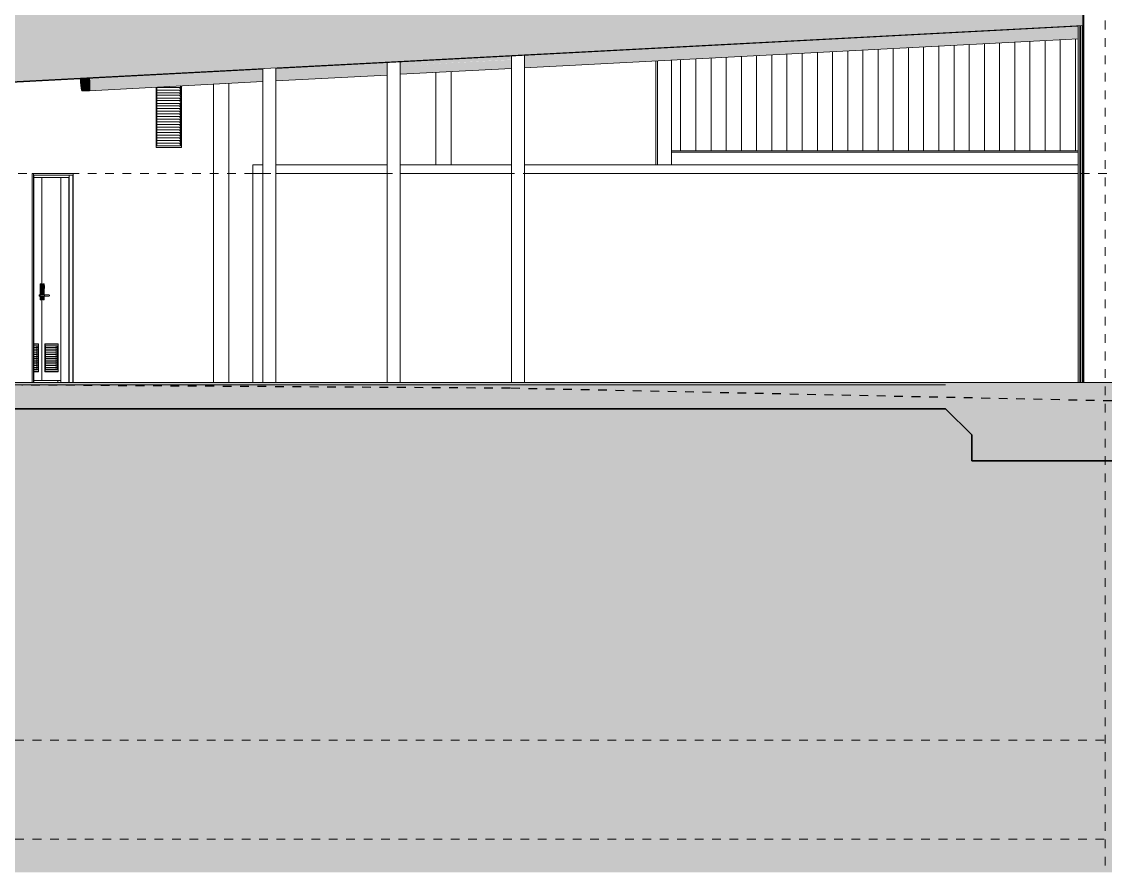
# Model space of a CAD drawing. Header units: metres. Extents: x 4238 to 4687, y -1 to 29.
# Drawn here: x 4449.71 to 4462.15, y -0.38 to 9.38 of the extents above; entities that cross this region are included whole.
import ezdxf

# ---------------------------------------------------------------- set-up
doc = ezdxf.new("R2010")
doc.units = ezdxf.units.M
for name, pattern in [('AEC_Center', [0.024, 0.012, -0.004, 0.004, -0.004]), ('Existing Ground', [0.0045, 0.003, -0.0015]), ('Grid Line', [0.021, 0.012, -0.003, 0.003, -0.003])]:
    doc.linetypes.add(name, pattern=pattern)
for name, color, linetype, lineweight in [('A-CLNG', 13, 'Continuous', 5), ('A-DETL', 90, 'Continuous', 13), ('A-DETL-GENF', 92, 'Continuous', 5), ('A-DOOR', 31, 'Continuous', 5), ('A-DOOR-FRAM', 31, 'Continuous', 5), ('A-FLOR', 192, 'Continuous', 5), ('A-FLOR-LEVL', 51, 'Continuous', 5), ('A-FLOR-PATT', 8, 'Continuous', 15), ('A-GENM', 13, 'Continuous', 5), ('A-WALL', 113, 'Continuous', 5), ('A-WALL-PATT', 111, 'Continuous', 5), ('M-EQPM', 50, 'Continuous', 5), ('S-BEAM', 12, 'Continuous', 5), ('S-COLS', 52, 'Continuous', 5), ('S-GRID', 1, 'Continuous', 5)]:
    doc.layers.add(name, color=color, linetype=linetype, lineweight=lineweight)
pattern_1 = [(50, (4488.9249, 10.655), (1.45713, -0.127218), [0.1524, -1.676]), (355, (4488.9249, 10.655), (-0.281945, 1.52839), [0.12192, -1.341]), (100.451, (4489.0459, 10.644), (1.175465, 1.400456), [0.12952, -1.425]), (46.184, (4488.9249, 11.061), (2.16904, -0.33638), [0.2286, -2.515]), (96.636, (4489.1059, 11.033), (1.898945, 1.97971), [0.19428, -2.137]), (351.184, (4488.9249, 11.061), (1.8988, 1.97937), [0.18288, -2.012]), (21, (4489.1279, 10.96), (1.212757, -0.817698), [0.1524, -1.676]), (326, (4489.1279, 10.96), (0.494383, 1.47345), [0.12192, -1.341]), (71.451, (4489.2289, 10.891), (1.70704, 0.65499), [0.12952, -1.425]), (37.5, (4488.92487, 10.655), (0.0247086, 0.6764346), [0.06706, -1.258, 0.06706, -1.294, -1.346]), (37.5, (4488.92487, 10.655), (0.0247086, 0.6764346), [-2.686, 0.06706, -1.279]), (7.5, (4488.9249, 10.655), (0.534554, 0.80144), [0.06706, -0.70917, 0.06706, -1.227, -0.51308]), (7.5, (4488.9249, 10.655), (0.534554, 0.80144), [-2.071, 0.06706, -0.44602]), (327.5, (4488.47187, 10.655), (1.0847233, -0.0458285), [0.06706, -0.44094, 0.06706, -1.518, -2.103]), (327.5, (4488.47187, 10.655), (1.0847233, -0.0458285), [-2.093, 0.06706, -2.036]), (317.5, (4488.2689, 10.655), (1.185031, 0.203417), [0.06706, -0.59334, 0.06706, -0.98552, -1.494]), (317.5, (4488.2689, 10.655), (1.185031, 0.203417), [-1.713, 0.06706, -1.426])]
pattern_2 = [(90, (4454.83687, 7.64), (-0.17433, 1e-17), [])]

# ---------------------------------------------------------------- blocks, each defined once
blk = doc.blocks.new('Structural Framing 15 - Structural Framing 1-952687-SECTION - GRIDS B1-B2')
at = {"layer": 'S-BEAM'}
blk.add_line((4436.218, 5.24), (4436.219, 9.339), dxfattribs=at)
blk = doc.blocks.new('Mechanical - Condensers - Mechanical - Condensers-1249279-SECTION - GRIDS B1-B2')
at = {"layer": 'A-GENM'}
h = blk.add_hatch(color=256, dxfattribs=at)
h.paths.add_polyline_path([(4415.037, 8.33), (4436.222, 9.44), (4436.223, 14.59), (4436.172, 14.59), (4436.172, 11.345), (4436.183, 11.345), (4436.183, 11.333), (4436.172, 11.333), (4436.172, 10.904), (4436.183, 10.904), (4436.183, 10.891), (4436.172, 10.891), (4436.172, 10.439), (4414.985, 9.328), (4415.005, 8.948)])
h.paths.add_polyline_path([(4436.756, 9.468), (4437.172, 9.49), (4437.172, 13.59), (4461.106, 13.59), (4461.106, 14.59), (4436.757, 14.59), (4436.756, 9.584)])
h.paths.add_polyline_path([(4475.487, 13.59), (4477.374, 13.59), (4477.374, 14.59), (4461.306, 14.59), (4461.306, 13.59), (4475.363, 13.59)])
h = blk.add_hatch(color=256, dxfattribs=at)
h.paths.add_polyline_path([(4424.823, 8.691), (4426.809, 8.796), (4426.809, 8.839), (4424.821, 8.734)])
h.paths.add_polyline_path([(4426.959, 8.803), (4428.237, 8.871), (4428.237, 8.914), (4426.959, 8.847)])
h.paths.add_polyline_path([(4428.387, 8.879), (4429.664, 8.948), (4429.664, 8.989), (4428.387, 8.922)])
h.paths.add_polyline_path([(4429.814, 8.954), (4436.17, 9.288), (4436.17, 9.331), (4429.814, 8.997)])
h.paths.add_polyline_path([(4436.756, 9.319), (4439.677, 9.473), (4439.677, 9.516), (4436.756, 9.362)])
h.paths.add_polyline_path([(4440.146, 9.497), (4440.55, 9.518), (4440.55, 9.562), (4440.146, 9.541)])
h.paths.add_polyline_path([(4441.019, 9.543), (4441.308, 9.558), (4441.308, 9.602), (4441.019, 9.586), (4441.019, 9.558)])
h.paths.add_polyline_path([(4440.312, 10.755), (4440.55, 10.768), (4440.55, 11.086), (4440.312, 11.074), (4440.312, 10.786)])
h.paths.add_polyline_path([(4441.019, 10.793), (4441.308, 10.808), (4441.308, 11.126), (4441.019, 11.111), (4441.019, 10.81)])
h = blk.add_hatch(color=256, dxfattribs=at)
h.paths.add_polyline_path([(4420.2, 8.491), (4426.809, 8.84), (4426.809, 8.845), (4420.203, 8.499), (4420.202, 8.495)])
h.paths.add_polyline_path([(4426.959, 8.847), (4436.17, 9.334), (4436.17, 9.336), (4426.959, 8.853), (4426.959, 8.848)])
h.paths.add_polyline_path([(4436.756, 9.362), (4443.977, 9.742), (4443.976, 9.745), (4443.954, 9.77), (4443.886, 9.837), (4437.301, 9.491), (4437.301, 9.395), (4436.756, 9.364)])
h = blk.add_hatch(color=256, dxfattribs=at)
h.paths.add_polyline_path([(4415.045, 8.23), (4436.222, 9.34), (4436.221, 9.44), (4415.037, 8.33), (4415.044, 8.233)])
h.paths.add_polyline_path([(4436.756, 9.368), (4437.275, 9.395), (4437.251, 9.416), (4437.172, 9.49), (4436.756, 9.468), (4436.756, 9.372)])
h = blk.add_hatch(color=256, dxfattribs=at)
h.paths.add_polyline_path([(4424.819, 8.591), (4426.809, 8.696), (4426.809, 8.796), (4424.823, 8.691), (4424.824, 8.62), (4424.821, 8.595)])
h.paths.add_polyline_path([(4426.959, 8.704), (4428.237, 8.772), (4428.237, 8.871), (4426.959, 8.803), (4426.959, 8.704)])
h.paths.add_polyline_path([(4428.387, 8.779), (4429.664, 8.847), (4429.664, 8.946), (4428.387, 8.879), (4428.387, 8.78)])
h.paths.add_polyline_path([(4429.814, 8.854), (4436.17, 9.191), (4436.17, 9.288), (4429.814, 8.954), (4429.814, 8.855)])
h.paths.add_polyline_path([(4436.756, 9.219), (4439.677, 9.373), (4439.677, 9.473), (4436.756, 9.319), (4436.756, 9.222)])
h.paths.add_polyline_path([(4440.146, 9.397), (4440.55, 9.419), (4440.55, 9.518), (4440.146, 9.495), (4440.146, 9.401)])
h.paths.add_polyline_path([(4441.019, 9.443), (4441.399, 9.463), (4441.398, 9.467), (4441.376, 9.491), (4441.308, 9.558), (4441.019, 9.543), (4441.019, 9.447)])
blk.add_hatch(color=256, dxfattribs=at).paths.add_polyline_path([(4424.732, 8.591), (4424.819, 8.591), (4424.821, 8.595), (4424.824, 8.641), (4424.819, 8.734), (4424.716, 8.729), (4424.72, 8.665), (4424.724, 8.62), (4424.73, 8.595)])
for p, q in [((4415.072, 8.23), (4436.222, 9.339)), ((4426.959, 8.847), (4436.17, 9.331)), ((4429.814, 8.854), (4436.17, 9.188)), ((4420.2, 8.491), (4426.81, 8.839)), ((4428.387, 8.779), (4429.664, 8.846)), ((4424.716, 8.729), (4424.718, 8.691)), ((4424.823, 8.691), (4424.821, 8.734)), ((4426.959, 8.704), (4428.237, 8.771)), ((4424.732, 8.591), (4424.819, 8.591)), ((4424.819, 8.591), (4426.81, 8.696))]:
    blk.add_line(p, q, dxfattribs=at)
for centre, start_param, end_param in [((4424.727, 8.691), 1.566212, 3.137008), ((4424.814, 8.691), 3.137008, 4.707804)]:
    blk.add_ellipse(centre, major_axis=(-0.0053, 0.0999), ratio=0.08715, start_param=start_param, end_param=end_param, dxfattribs=at)
blk = doc.blocks.new('X_Door-Panel-Hinge-Standard - Standard-2513151-SECTION - GRIDS B1-B2')
at = {"layer": 'A-DOOR'}
for p, q in [((4424.271, 7.595), (4424.271, 6.351)), ((4424.271, 6.346), (4424.271, 6.343)), ((4424.271, 6.321), (4424.271, 6.247)), ((4424.271, 6.233), (4424.271, 5.265)), ((4424.234, 5.685), (4424.182, 5.685)), ((4424.236, 5.683), (4424.182, 5.683)), ((4424.231, 5.663), (4424.182, 5.663)), ((4424.219, 5.641), (4424.182, 5.641)), ((4424.219, 5.638), (4424.182, 5.638)), ((4424.219, 5.616), (4424.182, 5.616)), ((4424.219, 5.613), (4424.182, 5.613)), ((4424.21, 5.663), (4424.219, 5.641)), ((4424.21, 5.638), (4424.219, 5.616)), ((4424.21, 5.613), (4424.219, 5.591)), ((4424.219, 5.641), (4424.219, 5.638)), ((4424.219, 5.616), (4424.219, 5.613)), ((4424.231, 5.387), (4424.231, 5.663)), ((4424.234, 5.685), (4424.236, 5.683)), ((4424.236, 5.683), (4424.236, 5.367)), ((4424.219, 5.591), (4424.182, 5.591)), ((4424.219, 5.588), (4424.182, 5.588)), ((4424.219, 5.565), (4424.182, 5.565)), ((4424.219, 5.562), (4424.182, 5.562)), ((4424.219, 5.54), (4424.182, 5.54)), ((4424.219, 5.537), (4424.182, 5.537)), ((4424.219, 5.515), (4424.182, 5.515)), ((4424.219, 5.512), (4424.182, 5.512)), ((4424.219, 5.49), (4424.182, 5.49)), ((4424.219, 5.487), (4424.182, 5.487)), ((4424.21, 5.588), (4424.219, 5.565)), ((4424.21, 5.562), (4424.219, 5.54)), ((4424.21, 5.537), (4424.219, 5.515)), ((4424.21, 5.512), (4424.219, 5.49)), ((4424.21, 5.487), (4424.219, 5.465)), ((4424.219, 5.591), (4424.219, 5.588)), ((4424.219, 5.565), (4424.219, 5.562)), ((4424.219, 5.54), (4424.219, 5.537)), ((4424.219, 5.515), (4424.219, 5.512)), ((4424.219, 5.49), (4424.219, 5.487)), ((4424.219, 5.465), (4424.182, 5.465)), ((4424.219, 5.462), (4424.182, 5.462)), ((4424.219, 5.439), (4424.182, 5.439)), ((4424.219, 5.436), (4424.182, 5.436)), ((4424.219, 5.414), (4424.182, 5.414)), ((4424.219, 5.411), (4424.182, 5.411)), ((4424.219, 5.389), (4424.182, 5.389)), ((4424.182, 5.387), (4424.231, 5.387)), ((4424.236, 5.367), (4424.182, 5.367)), ((4424.182, 5.365), (4424.234, 5.365)), ((4424.21, 5.462), (4424.219, 5.439)), ((4424.21, 5.436), (4424.219, 5.414)), ((4424.21, 5.411), (4424.219, 5.389)), ((4424.219, 5.465), (4424.219, 5.462)), ((4424.219, 5.439), (4424.219, 5.436)), ((4424.219, 5.414), (4424.219, 5.411)), ((4424.236, 5.367), (4424.234, 5.365)), ((4424.271, 5.265), (4424.182, 5.265))]:
    blk.add_line(p, q, dxfattribs=at)
blk = doc.blocks.new('X_Door-Frame-Metal - Standard-3510232-SECTION - GRIDS B1-B2')
at = {"layer": 'A-DOOR-FRAM'}
for p, q in [((4424.177, 7.64), (4424.163, 7.64)), ((4424.163, 7.64), (4424.163, 5.24)), ((4424.177, 7.64), (4424.177, 5.24)), ((4424.633, 7.64), (4424.177, 7.64)), ((4424.182, 7.62), (4424.182, 5.24)), ((4424.182, 7.62), (4424.628, 7.62)), ((4424.182, 7.595), (4424.582, 7.595)), ((4424.489, 5.24), (4424.489, 7.595)), ((4424.582, 7.595), (4424.582, 5.24)), ((4424.588, 5.24), (4424.588, 7.62)), ((4424.628, 7.62), (4424.628, 5.24)), ((4424.633, 5.24), (4424.633, 7.64)), ((4424.455, 5.24), (4424.455, 5.265))]:
    blk.add_line(p, q, dxfattribs=at)
blk = doc.blocks.new('X_Door-Handle-Lockwood 4800 Series Lever - Standard-764996-SECTION - GRIDS B1-B2')
at = {"layer": 'A-DOOR'}
for p, q in [((4419.667, 6.375), (4419.655, 6.375)), ((4419.655, 6.375), (4419.661, 6.375)), ((4419.655, 6.247), (4419.655, 6.374)), ((4419.673, 6.353), (4419.658, 6.353)), ((4419.666, 6.374), (4419.666, 6.248)), ((4419.672, 6.375), (4419.667, 6.375)), ((4419.673, 6.351), (4419.673, 6.374)), ((4419.673, 6.343), (4419.673, 6.346)), ((4419.653, 6.248), (4419.645, 6.248)), ((4419.645, 6.232), (4419.653, 6.232)), ((4419.655, 6.238), (4419.655, 6.242)), ((4419.655, 6.191), (4419.655, 6.233)), ((4419.658, 6.321), (4419.673, 6.321)), ((4419.678, 6.248), (4419.658, 6.248)), ((4419.658, 6.232), (4419.678, 6.232)), ((4419.666, 6.232), (4419.666, 6.191)), ((4419.667, 6.331), (4419.667, 6.343)), ((4419.67, 6.343), (4419.67, 6.331)), ((4419.673, 6.247), (4419.673, 6.322)), ((4419.673, 6.191), (4419.673, 6.233)), ((4419.675, 6.331), (4419.675, 6.343)), ((4419.698, 6.248), (4419.685, 6.248)), ((4419.685, 6.232), (4419.698, 6.232)), ((4419.655, 6.19), (4419.667, 6.19)), ((4419.661, 6.19), (4419.655, 6.19)), ((4419.667, 6.19), (4419.672, 6.19))]:
    blk.add_line(p, q, dxfattribs=at)
at = {"layer": 'A-DOOR', "flags": 128}
for points in [[(4419.685, 6.248), (4419.685, 6.248), (4419.685, 6.248), (4419.685, 6.248), (4419.684, 6.248), (4419.684, 6.248), (4419.683, 6.248), (4419.683, 6.248), (4419.682, 6.248), (4419.681, 6.248), (4419.681, 6.248), (4419.68, 6.248), (4419.68, 6.248), (4419.679, 6.248), (4419.678, 6.248), (4419.677, 6.248), (4419.676, 6.248), (4419.676, 6.248), (4419.675, 6.248), (4419.674, 6.248), (4419.673, 6.248), (4419.672, 6.248), (4419.671, 6.248), (4419.67, 6.248), (4419.669, 6.248), (4419.668, 6.248), (4419.667, 6.248), (4419.666, 6.248), (4419.665, 6.248), (4419.664, 6.248), (4419.663, 6.248), (4419.662, 6.248), (4419.661, 6.248), (4419.659, 6.248), (4419.658, 6.248), (4419.657, 6.248), (4419.656, 6.248), (4419.655, 6.248), (4419.654, 6.248), (4419.653, 6.248), (4419.653, 6.248)], [(4419.653, 6.232), (4419.654, 6.232), (4419.655, 6.232), (4419.656, 6.232), (4419.657, 6.232), (4419.658, 6.232), (4419.659, 6.232), (4419.66, 6.232), (4419.661, 6.232), (4419.662, 6.232), (4419.663, 6.232), (4419.665, 6.232), (4419.666, 6.232), (4419.667, 6.232), (4419.668, 6.232), (4419.669, 6.232), (4419.67, 6.232), (4419.671, 6.232), (4419.672, 6.232), (4419.673, 6.232), (4419.674, 6.232), (4419.674, 6.232), (4419.675, 6.232), (4419.676, 6.232), (4419.677, 6.232), (4419.678, 6.232), (4419.679, 6.232), (4419.679, 6.232), (4419.68, 6.232), (4419.681, 6.232), (4419.681, 6.232), (4419.682, 6.232), (4419.683, 6.232), (4419.683, 6.232), (4419.684, 6.232), (4419.684, 6.232), (4419.684, 6.232), (4419.685, 6.232), (4419.685, 6.232), (4419.685, 6.232), (4419.685, 6.232)], [(4419.678, 6.248), (4419.679, 6.248), (4419.68, 6.248), (4419.681, 6.248), (4419.682, 6.248), (4419.683, 6.248), (4419.684, 6.248), (4419.685, 6.248), (4419.686, 6.248), (4419.687, 6.248), (4419.688, 6.248), (4419.689, 6.248), (4419.69, 6.248), (4419.69, 6.248), (4419.691, 6.248), (4419.692, 6.248), (4419.692, 6.248), (4419.693, 6.248), (4419.694, 6.248), (4419.694, 6.248), (4419.695, 6.248), (4419.695, 6.248), (4419.696, 6.248), (4419.696, 6.248), (4419.697, 6.248), (4419.697, 6.248), (4419.698, 6.248), (4419.698, 6.248), (4419.698, 6.248), (4419.698, 6.248), (4419.698, 6.248), (4419.699, 6.248), (4419.699, 6.248), (4419.699, 6.248)], [(4419.699, 6.232), (4419.699, 6.232), (4419.699, 6.232), (4419.698, 6.232), (4419.698, 6.232), (4419.698, 6.232), (4419.698, 6.232), (4419.698, 6.232), (4419.697, 6.232), (4419.697, 6.232), (4419.696, 6.232), (4419.696, 6.232), (4419.696, 6.232), (4419.695, 6.232), (4419.694, 6.232), (4419.694, 6.232), (4419.693, 6.232), (4419.693, 6.232), (4419.692, 6.232), (4419.691, 6.232), (4419.69, 6.232), (4419.69, 6.232), (4419.689, 6.232), (4419.688, 6.232), (4419.687, 6.232), (4419.686, 6.232), (4419.685, 6.232), (4419.684, 6.232), (4419.683, 6.232), (4419.682, 6.232), (4419.681, 6.232), (4419.68, 6.232), (4419.679, 6.232), (4419.678, 6.232), (4419.678, 6.232)], [(4419.699, 6.248), (4419.699, 6.248), (4419.699, 6.248), (4419.698, 6.248), (4419.698, 6.248), (4419.698, 6.248), (4419.698, 6.248), (4419.698, 6.248)], [(4419.698, 6.232), (4419.698, 6.232), (4419.698, 6.232), (4419.698, 6.232), (4419.699, 6.232), (4419.699, 6.232), (4419.699, 6.232)], [(4419.699, 6.248), (4419.699, 6.248), (4419.699, 6.248), (4419.7, 6.248), (4419.7, 6.248), (4419.7, 6.248), (4419.701, 6.248), (4419.701, 6.248), (4419.701, 6.248), (4419.701, 6.247), (4419.702, 6.247), (4419.702, 6.247), (4419.702, 6.247), (4419.703, 6.247), (4419.703, 6.247), (4419.703, 6.247), (4419.703, 6.246), (4419.704, 6.246), (4419.704, 6.246), (4419.704, 6.246), (4419.704, 6.246), (4419.705, 6.245), (4419.705, 6.245), (4419.705, 6.245), (4419.705, 6.245), (4419.705, 6.244), (4419.706, 6.244), (4419.706, 6.244), (4419.706, 6.243), (4419.706, 6.243), (4419.706, 6.243), (4419.706, 6.243), (4419.706, 6.242), (4419.706, 6.242), (4419.706, 6.242), (4419.706, 6.241), (4419.707, 6.241), (4419.707, 6.241), (4419.707, 6.24), (4419.707, 6.24), (4419.707, 6.24)], [(4419.707, 6.24), (4419.707, 6.24), (4419.707, 6.239), (4419.707, 6.239), (4419.707, 6.239), (4419.706, 6.238), (4419.706, 6.238), (4419.706, 6.238), (4419.706, 6.237), (4419.706, 6.237), (4419.706, 6.237), (4419.706, 6.237), (4419.706, 6.236), (4419.706, 6.236), (4419.705, 6.236), (4419.705, 6.235), (4419.705, 6.235), (4419.705, 6.235), (4419.705, 6.235), (4419.704, 6.234), (4419.704, 6.234), (4419.704, 6.234), (4419.704, 6.234), (4419.703, 6.234), (4419.703, 6.233), (4419.703, 6.233), (4419.703, 6.233), (4419.702, 6.233), (4419.702, 6.233), (4419.702, 6.233), (4419.702, 6.233), (4419.701, 6.232), (4419.701, 6.232), (4419.701, 6.232), (4419.7, 6.232), (4419.7, 6.232), (4419.7, 6.232), (4419.699, 6.232), (4419.699, 6.232), (4419.699, 6.232), (4419.699, 6.232)]]:
    blk.add_lwpolyline(points, dxfattribs=at)
at = {"layer": 'A-DOOR'}
for centre, major_axis, start_param, end_param in [((4419.655, 6.374), (0, 0.001), 0, 1.570796), ((4419.661, 6.374), (0, 0.001), 4.712389, 6.283185), ((4419.667, 6.374), (0, 0.001), 0, 1.570796), ((4419.669, 6.343), (0, 0.01), 5.759587, 7.853982), ((4419.673, 6.343), (0, 0.01), 4.712389, 7.853982), ((4419.672, 6.374), (0, 0.001), 4.712389, 6.021386), ((4419.669, 6.343), (0, 0.01), 4.712389, 4.974188), ((4419.645, 6.24), (0, 0.008), 4.712389, 7.853982), ((4419.645, 6.24), (0, 0.008), 1.570796, 4.712389), ((4419.669, 6.331), (0, 0.01), 1.570796, 3.665191), ((4419.669, 6.24), (0, 0.01), 5.497787, 6.806784), ((4419.669, 6.24), (0, 0.01), 2.617994, 3.926991), ((4419.673, 6.331), (0, 0.01), 1.570796, 4.712389), ((4419.655, 6.191), (0, 0.001), 1.570796, 3.141593), ((4419.661, 6.191), (0, 0.001), 3.141593, 4.712389), ((4419.667, 6.191), (0, 0.001), 1.570796, 3.141593), ((4419.672, 6.191), (0, 0.001), 3.141593, 4.712389)]:
    blk.add_ellipse(centre, major_axis=major_axis, ratio=0.241811, start_param=start_param, end_param=end_param, dxfattribs=at)
blk = doc.blocks.new('Structural Framing 56 - Structural Framing 1-1480425-SECTION - GRIDS B1-B2')
at = {"layer": 'S-BEAM'}
for p, q in [((4436.17, 5.24), (4436.17, 9.336)), ((4436.188, 9.337), (4436.188, 5.24)), ((4436.201, 5.24), (4436.201, 9.338))]:
    blk.add_line(p, q, dxfattribs=at)
blk = doc.blocks.new('Structural Framing 25 - Structural Framing 1-1640794-SECTION - GRIDS B1-B2')
at = {"layer": 'S-BEAM'}
for p, q in [((4436.224, 15.925), (4436.221, 5.24)), ((4436.234, 5.24), (4436.237, 15.913))]:
    blk.add_line(p, q, dxfattribs=at)
blk = doc.blocks.new('X_Door-Panel-Hinge-Standard - Standard-2513084-SECTION - GRIDS B1-B2')
at = {"layer": 'A-DOOR'}
for p, q in [((4424.271, 6.349), (4424.271, 7.595)), ((4424.271, 6.247), (4424.271, 6.323)), ((4424.271, 5.265), (4424.271, 6.233)), ((4424.31, 5.683), (4424.307, 5.685)), ((4424.307, 5.685), (4424.307, 5.365)), ((4424.457, 5.685), (4424.307, 5.685)), ((4424.31, 5.367), (4424.31, 5.683)), ((4424.459, 5.683), (4424.31, 5.683)), ((4424.442, 5.641), (4424.314, 5.641)), ((4424.442, 5.638), (4424.314, 5.638)), ((4424.315, 5.663), (4424.315, 5.387)), ((4424.454, 5.663), (4424.315, 5.663)), ((4424.442, 5.616), (4424.315, 5.616)), ((4424.442, 5.613), (4424.315, 5.613)), ((4424.432, 5.638), (4424.442, 5.616)), ((4424.432, 5.613), (4424.442, 5.591)), ((4424.433, 5.663), (4424.442, 5.641)), ((4424.442, 5.641), (4424.442, 5.638)), ((4424.442, 5.616), (4424.442, 5.613)), ((4424.454, 5.387), (4424.454, 5.663)), ((4424.457, 5.685), (4424.459, 5.683)), ((4424.459, 5.683), (4424.459, 5.367)), ((4424.442, 5.591), (4424.315, 5.591)), ((4424.442, 5.588), (4424.315, 5.588)), ((4424.442, 5.565), (4424.315, 5.565)), ((4424.442, 5.562), (4424.315, 5.562)), ((4424.442, 5.54), (4424.315, 5.54)), ((4424.442, 5.537), (4424.315, 5.537)), ((4424.442, 5.515), (4424.315, 5.515)), ((4424.442, 5.512), (4424.315, 5.512)), ((4424.442, 5.49), (4424.315, 5.49)), ((4424.442, 5.487), (4424.315, 5.487)), ((4424.432, 5.588), (4424.442, 5.565)), ((4424.432, 5.562), (4424.442, 5.54)), ((4424.432, 5.537), (4424.442, 5.515)), ((4424.432, 5.512), (4424.442, 5.49)), ((4424.432, 5.487), (4424.442, 5.465)), ((4424.442, 5.591), (4424.442, 5.588)), ((4424.442, 5.565), (4424.442, 5.562)), ((4424.442, 5.54), (4424.442, 5.537)), ((4424.442, 5.515), (4424.442, 5.512)), ((4424.442, 5.49), (4424.442, 5.487)), ((4424.307, 5.365), (4424.31, 5.367)), ((4424.307, 5.365), (4424.457, 5.365)), ((4424.459, 5.367), (4424.31, 5.367)), ((4424.442, 5.465), (4424.315, 5.465)), ((4424.442, 5.462), (4424.315, 5.462)), ((4424.442, 5.439), (4424.315, 5.439)), ((4424.442, 5.436), (4424.315, 5.436)), ((4424.442, 5.414), (4424.315, 5.414)), ((4424.442, 5.411), (4424.315, 5.411)), ((4424.442, 5.389), (4424.315, 5.389)), ((4424.315, 5.387), (4424.454, 5.387)), ((4424.432, 5.462), (4424.442, 5.439)), ((4424.432, 5.436), (4424.442, 5.414)), ((4424.432, 5.411), (4424.442, 5.389)), ((4424.442, 5.465), (4424.442, 5.462)), ((4424.442, 5.439), (4424.442, 5.436)), ((4424.442, 5.414), (4424.442, 5.411)), ((4424.457, 5.365), (4424.459, 5.367)), ((4424.488, 5.265), (4424.271, 5.265))]:
    blk.add_line(p, q, dxfattribs=at)
blk = doc.blocks.new('X_Door-Handle-Lockwood 4800 Series Lever - Standard-765406-SECTION - GRIDS B1-B2')
at = {"layer": 'A-DOOR'}
for p, q in [((4415.032, 6.375), (4415.021, 6.375)), ((4415.021, 6.375), (4415.027, 6.375)), ((4415.021, 6.247), (4415.021, 6.374)), ((4415.039, 6.353), (4415.024, 6.353)), ((4415.038, 6.375), (4415.032, 6.375)), ((4415.032, 6.374), (4415.032, 6.244)), ((4415.038, 6.35), (4415.038, 6.374)), ((4415.021, 6.191), (4415.021, 6.233)), ((4415.024, 6.321), (4415.039, 6.321)), ((4415.044, 6.248), (4415.024, 6.248)), ((4415.024, 6.232), (4415.044, 6.232)), ((4415.032, 6.236), (4415.032, 6.191)), ((4415.033, 6.331), (4415.033, 6.343)), ((4415.036, 6.343), (4415.036, 6.331)), ((4415.038, 6.247), (4415.038, 6.322)), ((4415.038, 6.191), (4415.038, 6.233)), ((4415.041, 6.331), (4415.041, 6.343)), ((4415.069, 6.248), (4415.062, 6.248)), ((4415.062, 6.232), (4415.069, 6.232)), ((4415.089, 6.248), (4415.077, 6.248)), ((4415.077, 6.232), (4415.089, 6.232)), ((4415.021, 6.19), (4415.032, 6.19)), ((4415.027, 6.19), (4415.021, 6.19)), ((4415.032, 6.19), (4415.038, 6.19))]:
    blk.add_line(p, q, dxfattribs=at)
at = {"layer": 'A-DOOR', "flags": 128}
for points in [[(4415.077, 6.248), (4415.077, 6.248), (4415.076, 6.248), (4415.076, 6.248), (4415.075, 6.248), (4415.075, 6.248), (4415.074, 6.248), (4415.074, 6.248), (4415.073, 6.248), (4415.073, 6.248), (4415.072, 6.248), (4415.072, 6.248), (4415.071, 6.248), (4415.07, 6.248), (4415.069, 6.248), (4415.069, 6.248), (4415.068, 6.248), (4415.067, 6.248), (4415.066, 6.248), (4415.065, 6.248), (4415.064, 6.248), (4415.063, 6.248), (4415.062, 6.248), (4415.061, 6.248), (4415.06, 6.248), (4415.059, 6.248), (4415.058, 6.248), (4415.057, 6.248), (4415.056, 6.248), (4415.055, 6.248), (4415.054, 6.248), (4415.053, 6.248), (4415.052, 6.248), (4415.051, 6.248), (4415.05, 6.248), (4415.049, 6.248), (4415.048, 6.248), (4415.046, 6.248), (4415.045, 6.248), (4415.044, 6.248), (4415.044, 6.248)], [(4415.044, 6.232), (4415.045, 6.232), (4415.046, 6.232), (4415.047, 6.232), (4415.048, 6.232), (4415.049, 6.232), (4415.05, 6.232), (4415.052, 6.232), (4415.053, 6.232), (4415.054, 6.232), (4415.055, 6.232), (4415.056, 6.232), (4415.057, 6.232), (4415.058, 6.232), (4415.059, 6.232), (4415.06, 6.232), (4415.061, 6.232), (4415.062, 6.232), (4415.063, 6.232), (4415.064, 6.232), (4415.065, 6.232), (4415.066, 6.232), (4415.067, 6.232), (4415.067, 6.232), (4415.068, 6.232), (4415.069, 6.232), (4415.07, 6.232), (4415.071, 6.232), (4415.071, 6.232), (4415.072, 6.232), (4415.073, 6.232), (4415.073, 6.232), (4415.074, 6.232), (4415.074, 6.232), (4415.075, 6.232), (4415.075, 6.232), (4415.076, 6.232), (4415.076, 6.232), (4415.076, 6.232), (4415.077, 6.232), (4415.077, 6.232)], [(4415.069, 6.248), (4415.07, 6.248), (4415.072, 6.248), (4415.073, 6.248), (4415.074, 6.248), (4415.075, 6.248), (4415.075, 6.248), (4415.076, 6.248), (4415.077, 6.248), (4415.078, 6.248), (4415.079, 6.248), (4415.08, 6.248), (4415.081, 6.248), (4415.082, 6.248), (4415.082, 6.248), (4415.083, 6.248), (4415.084, 6.248), (4415.084, 6.248), (4415.085, 6.248), (4415.086, 6.248), (4415.086, 6.248), (4415.087, 6.248), (4415.087, 6.248), (4415.088, 6.248), (4415.088, 6.248), (4415.088, 6.248), (4415.089, 6.248), (4415.089, 6.248), (4415.089, 6.248), (4415.09, 6.248), (4415.09, 6.248), (4415.09, 6.248), (4415.09, 6.248), (4415.09, 6.248)], [(4415.09, 6.232), (4415.09, 6.232), (4415.09, 6.232), (4415.09, 6.232), (4415.09, 6.232), (4415.089, 6.232), (4415.089, 6.232), (4415.089, 6.232), (4415.089, 6.232), (4415.088, 6.232), (4415.088, 6.232), (4415.087, 6.232), (4415.087, 6.232), (4415.086, 6.232), (4415.086, 6.232), (4415.085, 6.232), (4415.085, 6.232), (4415.084, 6.232), (4415.083, 6.232), (4415.082, 6.232), (4415.082, 6.232), (4415.081, 6.232), (4415.08, 6.232), (4415.079, 6.232), (4415.078, 6.232), (4415.078, 6.232), (4415.077, 6.232), (4415.076, 6.232), (4415.075, 6.232), (4415.074, 6.232), (4415.073, 6.232), (4415.072, 6.232), (4415.071, 6.232), (4415.07, 6.232), (4415.069, 6.232)], [(4415.09, 6.248), (4415.09, 6.248), (4415.09, 6.248), (4415.09, 6.248), (4415.09, 6.248), (4415.089, 6.248), (4415.089, 6.248), (4415.089, 6.248)], [(4415.089, 6.232), (4415.089, 6.232), (4415.09, 6.232), (4415.09, 6.232), (4415.09, 6.232), (4415.09, 6.232), (4415.09, 6.232)], [(4415.09, 6.248), (4415.09, 6.248), (4415.091, 6.248), (4415.091, 6.248), (4415.091, 6.248), (4415.092, 6.248), (4415.092, 6.248), (4415.092, 6.248), (4415.092, 6.248), (4415.093, 6.247), (4415.093, 6.247), (4415.093, 6.247), (4415.094, 6.247), (4415.094, 6.247), (4415.094, 6.247), (4415.094, 6.247), (4415.095, 6.246), (4415.095, 6.246), (4415.095, 6.246), (4415.095, 6.246), (4415.096, 6.246), (4415.096, 6.245), (4415.096, 6.245), (4415.096, 6.245), (4415.096, 6.245), (4415.097, 6.244), (4415.097, 6.244), (4415.097, 6.244), (4415.097, 6.243), (4415.097, 6.243), (4415.097, 6.243), (4415.097, 6.243), (4415.098, 6.242), (4415.098, 6.242), (4415.098, 6.242), (4415.098, 6.241), (4415.098, 6.241), (4415.098, 6.241), (4415.098, 6.24), (4415.098, 6.24), (4415.098, 6.24)], [(4415.098, 6.24), (4415.098, 6.24), (4415.098, 6.239), (4415.098, 6.239), (4415.098, 6.239), (4415.098, 6.238), (4415.098, 6.238), (4415.098, 6.238), (4415.098, 6.237), (4415.097, 6.237), (4415.097, 6.237), (4415.097, 6.237), (4415.097, 6.236), (4415.097, 6.236), (4415.097, 6.236), (4415.097, 6.235), (4415.096, 6.235), (4415.096, 6.235), (4415.096, 6.235), (4415.096, 6.234), (4415.095, 6.234), (4415.095, 6.234), (4415.095, 6.234), (4415.095, 6.234), (4415.095, 6.233), (4415.094, 6.233), (4415.094, 6.233), (4415.094, 6.233), (4415.093, 6.233), (4415.093, 6.233), (4415.093, 6.233), (4415.093, 6.232), (4415.092, 6.232), (4415.092, 6.232), (4415.092, 6.232), (4415.091, 6.232), (4415.091, 6.232), (4415.091, 6.232), (4415.09, 6.232), (4415.09, 6.232), (4415.09, 6.232)]]:
    blk.add_lwpolyline(points, dxfattribs=at)
at = {"layer": 'A-DOOR'}
for centre, major_axis, start_param, end_param in [((4415.021, 6.374), (0, 0.001), 0, 1.570796), ((4415.027, 6.374), (0, 0.001), 4.712389, 6.283185), ((4415.032, 6.374), (0, 0.001), 0, 1.570796), ((4415.035, 6.343), (0, 0.01), 5.759587, 7.853982), ((4415.039, 6.343), (0, 0.01), 4.712389, 7.853982), ((4415.035, 6.343), (0, 0.01), 5.235988, 5.497787), ((4415.038, 6.374), (0, 0.001), 4.712389, 6.021386), ((4415.035, 6.331), (0, 0.01), 1.570796, 3.665191), ((4415.035, 6.24), (0, 0.01), 5.497787, 7.330383), ((4415.035, 6.24), (0, 0.01), 2.094395, 3.926991), ((4415.039, 6.331), (0, 0.01), 1.570796, 4.712389), ((4415.062, 6.24), (0, 0.008), 5.759587, 6.806784), ((4415.062, 6.24), (0, 0.008), 2.617994, 3.665191), ((4415.021, 6.191), (0, 0.001), 1.570796, 3.141593), ((4415.027, 6.191), (0, 0.001), 3.141593, 4.712389), ((4415.032, 6.191), (0, 0.001), 1.570796, 3.141593), ((4415.038, 6.191), (0, 0.001), 3.141593, 4.712389)]:
    blk.add_ellipse(centre, major_axis=major_axis, ratio=0.241811, start_param=start_param, end_param=end_param, dxfattribs=at)
blk = doc.blocks.new('Structural Framing 57 - Structural Framing 26-2894499-SECTION - GRIDS B1-B2')
at = {"layer": 'S-BEAM'}
for p, q in [((4436.17, 7.9), (4431.5, 7.9)), ((4436.17, 7.884), (4431.5, 7.884))]:
    blk.add_line(p, q, dxfattribs=at)
blk = doc.blocks.new('aba - Mechanical Equipment - Air Grille Wall - Mech 1200w x 800h-3409861-SECTION - GRIDS B1-B2')
at = {"layer": 'M-EQPM'}
for p, q in [((4425.586, 8.632), (4425.586, 7.94)), ((4425.591, 7.96), (4425.591, 8.632)), ((4425.872, 8.629), (4425.591, 8.629)), ((4425.872, 8.598), (4425.591, 8.598)), ((4425.852, 8.629), (4425.872, 8.598)), ((4425.852, 8.598), (4425.872, 8.568)), ((4425.861, 8.646), (4425.872, 8.629)), ((4425.872, 8.647), (4425.872, 7.96)), ((4425.877, 7.94), (4425.877, 8.647)), ((4425.872, 8.568), (4425.591, 8.568)), ((4425.872, 8.538), (4425.591, 8.538)), ((4425.872, 8.507), (4425.591, 8.507)), ((4425.872, 8.477), (4425.591, 8.477)), ((4425.852, 8.568), (4425.872, 8.538)), ((4425.852, 8.538), (4425.872, 8.507)), ((4425.852, 8.507), (4425.872, 8.477)), ((4425.852, 8.477), (4425.872, 8.446)), ((4425.872, 8.446), (4425.591, 8.446)), ((4425.872, 8.416), (4425.591, 8.416)), ((4425.872, 8.386), (4425.591, 8.386)), ((4425.872, 8.355), (4425.591, 8.355)), ((4425.852, 8.446), (4425.872, 8.416)), ((4425.852, 8.416), (4425.872, 8.386)), ((4425.852, 8.386), (4425.872, 8.355)), ((4425.852, 8.355), (4425.872, 8.325)), ((4425.872, 8.325), (4425.591, 8.325)), ((4425.872, 8.294), (4425.591, 8.294)), ((4425.872, 8.264), (4425.591, 8.264)), ((4425.872, 8.234), (4425.591, 8.234)), ((4425.852, 8.325), (4425.872, 8.294)), ((4425.852, 8.294), (4425.872, 8.264)), ((4425.852, 8.264), (4425.872, 8.234)), ((4425.852, 8.234), (4425.872, 8.203)), ((4425.872, 8.203), (4425.591, 8.203)), ((4425.872, 8.173), (4425.591, 8.173)), ((4425.872, 8.142), (4425.591, 8.142)), ((4425.872, 8.112), (4425.591, 8.112)), ((4425.852, 8.203), (4425.872, 8.173)), ((4425.852, 8.173), (4425.872, 8.142)), ((4425.852, 8.142), (4425.872, 8.112)), ((4425.852, 8.112), (4425.872, 8.082)), ((4425.872, 8.082), (4425.591, 8.082)), ((4425.872, 8.051), (4425.591, 8.051)), ((4425.872, 8.021), (4425.591, 8.021)), ((4425.872, 7.99), (4425.591, 7.99)), ((4425.852, 8.082), (4425.872, 8.051)), ((4425.852, 8.051), (4425.872, 8.021)), ((4425.852, 8.021), (4425.872, 7.99)), ((4425.852, 7.99), (4425.872, 7.96)), ((4425.586, 7.94), (4425.877, 7.94)), ((4425.872, 7.96), (4425.591, 7.96)), ((4425.872, 7.96), (4425.591, 7.96))]:
    blk.add_line(p, q, dxfattribs=at)

msp = doc.modelspace()

# ---------------------------------------------------------------- hatches: boundary and pattern name
at = {"layer": 'A-DETL-GENF'}
h = msp.add_hatch(dxfattribs=at)
h.set_pattern_fill('FP_197', color=9, style=0, pattern_type=2)
h.set_pattern_definition([(135, (4488.924873, 10.664), (-0.070710678, 7e-18), [0.05, -0.05]), (135, (4488.937873, 10.677), (-0.070710678, 7e-18), [0.05, -0.05]), (135, (4488.951873, 10.69), (-0.070710678, 7e-18), [0.05, -0.05]), (45, (4488.924873, 10.655), (0, 0.070710678), [0.05, -0.05]), (45, (4488.937873, 10.642), (0, 0.070710678), [0.05, -0.05]), (45, (4488.951873, 10.628), (0, 0.070710678), [0.05, -0.05])])
h.paths.add_polyline_path([(4400.5575, -0.3824), (4527.2682, -0.3824), (4527.2682, 2.9814), (4525.333, 3.0376), (4520.6186, 3.6224), (4516.874, 3.7685), (4515.0352, 4.6653), (4505.4525, 5.24), (4505.2434, 5.24), (4505.2434, 4.34), (4502.8434, 4.3408), (4502.8434, 4.63), (4502.5334, 4.94), (4488.1874, 4.94), (4488.1874, 4.9), (4487.9774, 4.9), (4487.7774, 4.7), (4487.7774, 4.5), (4485.9774, 4.5), (4485.9774, 4.7), (4485.7774, 4.9), (4485.5674, 4.9), (4485.5674, 4.94), (4463.9274, 4.94), (4463.6274, 4.64), (4463.6274, 4.34), (4460.6192, 4.34), (4460.6192, 4.64), (4460.3192, 4.94), (4439.3771, 4.94), (4439.1771, 4.7), (4439.1771, 4.5), (4437.699, 4.5), (4437.699, 5.24), (4416.7619, 5.24), (4413.315, 4.9391), (4412.9955, 4.8229), (4410.4096, 4.5529), (4409.9696, 4.5529), (4407.9082, 4.9536), (4405.7611, 4.99), (4400.5575, 4.99), (4400.5575, -0.2471)])
h = msp.add_hatch(dxfattribs=at)
h.set_pattern_fill('FP_127', style=0, pattern_type=2)
h.set_pattern_definition(pattern_1)
h.paths.add_polyline_path([(4502.8434, 4.34), (4505.2434, 4.34), (4505.2423, 5.24), (4502.5434, 5.24), (4502.5434, 4.93), (4502.8434, 4.63)])
h.paths.add_polyline_path([(4461.933, 4.34), (4463.6274, 4.34), (4463.6274, 4.64), (4463.9274, 4.94), (4463.9274, 5.24), (4460.3192, 5.24), (4460.3192, 4.94), (4460.6192, 4.64), (4460.6192, 4.34), (4461.6855, 4.34)])
h.paths.add_polyline_path([(4485.9774, 4.5), (4487.7774, 4.5), (4487.7774, 4.7), (4487.9774, 4.9), (4488.1874, 4.9), (4488.1874, 5.24), (4485.5674, 5.24), (4485.5674, 4.9), (4485.7774, 4.9), (4485.9774, 4.7)])
h.paths.add_polyline_path([(4439.1771, 4.5), (4439.1771, 4.7), (4439.3771, 4.94), (4439.4771, 4.94), (4439.4771, 5.24), (4437.699, 5.24), (4437.699, 4.5), (4439.1646, 4.5)])
at = {"layer": 'A-FLOR-PATT', "lineweight": 5}
h = msp.add_hatch(dxfattribs=at)
h.set_pattern_fill('FP_127', color=256, style=0, pattern_type=2)
h.set_pattern_definition(pattern_1)
h.paths.add_polyline_path([(4463.9274, 4.94), (4485.5674, 4.94), (4485.5674, 5.24), (4463.9274, 5.24), (4463.9274, 5.1309)])
h.paths.add_polyline_path([(4439.6596, 4.94), (4460.3192, 4.94), (4460.3192, 5.24), (4439.4771, 5.24), (4439.4771, 4.94)])
h.paths.add_polyline_path([(4502.5434, 4.94), (4502.5434, 5.24), (4488.1874, 5.24), (4488.1874, 4.94), (4502.5334, 4.94)])
h = msp.add_hatch(dxfattribs=at)
h.set_pattern_fill('FP_127', color=256, style=0, pattern_type=2)
h.set_pattern_definition(pattern_1)
h.paths.add_polyline_path([(4466.8826, 4.94), (4485.5674, 4.94), (4485.5674, 5.215), (4463.9274, 5.215), (4463.9274, 4.94), (4466.3877, 4.94)])
h.paths.add_polyline_path([(4439.6596, 4.94), (4460.3192, 4.94), (4460.3192, 5.215), (4439.4771, 5.215), (4439.4771, 4.94)])
h.paths.add_polyline_path([(4502.5434, 4.94), (4502.5434, 5.215), (4488.1874, 5.215), (4488.1874, 4.94), (4502.5334, 4.94)])
at = {"layer": 'A-WALL-PATT'}
h = msp.add_hatch(dxfattribs=at)
h.set_pattern_fill('FP_187', color=256, style=0, pattern_type=2)
h.set_pattern_definition(pattern_2)
h.paths.add_polyline_path([(4457.0116, 7.74), (4457.0116, 8.9342), (4456.9933, 8.9332), (4456.9933, 7.74)])
h.paths.add_polyline_path([(4459.7359, 7.9003), (4461.5885, 7.9003), (4461.5885, 9.175), (4457.1724, 8.9427), (4457.1724, 7.9003), (4459.7316, 7.9003)])
h = msp.add_hatch(dxfattribs=at)
h.set_pattern_fill('FP_187', color=256, style=0, pattern_type=2)
h.set_pattern_definition(pattern_2)
h.paths.add_polyline_path([(4461.6855, 7.9003), (4461.8419, 7.9003), (4461.8419, 9.1883), (4461.5885, 9.175), (4461.5885, 7.9003)])

# ---------------------------------------------------------------- linework, layer by layer
at = {"layer": 'A-CLNG'}
for p, q in [((4452.3658, 7.74), (4452.4813, 7.74)), ((4452.6313, 7.74), (4453.9085, 7.74)), ((4454.0585, 7.74), (4455.3357, 7.74)), ((4455.4857, 7.74), (4461.8419, 7.74)), ((4452.4813, 7.64), (4452.3658, 7.64)), ((4453.9085, 7.64), (4452.6313, 7.64)), ((4455.3357, 7.64), (4454.0585, 7.64)), ((4461.8419, 7.64), (4455.4857, 7.64))]:
    msp.add_line(p, q, dxfattribs=at)
at = {"layer": 'A-DETL', "lineweight": 15}
msp.add_line((4463.9274, 5.24), (4460.3192, 5.24), dxfattribs=at)
at = {"layer": 'A-DETL', "linetype": 'Existing Ground', "lineweight": 25}
for p, q in [((4455.321, 5.1746), (4449.7131, 5.2119)), ((4468.0272, 4.9079), (4455.321, 5.1746))]:
    msp.add_line(p, q, dxfattribs=at)
at = {"layer": 'A-DETL', "lineweight": 35}
for p, q in [((4460.3192, 4.94), (4439.4771, 4.94)), ((4460.3192, 4.94), (4460.6192, 4.64)), ((4460.6192, 4.64), (4460.6192, 4.34)), ((4460.6192, 4.34), (4463.6274, 4.34))]:
    msp.add_line(p, q, dxfattribs=at)
at = {"layer": 'A-FLOR', "lineweight": 15}
for p, q in [((4460.3192, 5.24), (4439.4771, 5.24)), ((4460.3192, 5.215), (4439.4771, 5.215))]:
    msp.add_line(p, q, dxfattribs=at)
at = {"layer": 'A-FLOR-LEVL', "linetype": 'AEC_Center'}
for p, q in [((4392.6715, 7.64), (4531.942, 7.64)), ((4392.6715, 5.24), (4531.942, 5.24)), ((4395.439, 1.134), (4532.3852, 1.134)), ((4395.439, 0), (4532.3852, 0))]:
    msp.add_line(p, q, dxfattribs=at)
at = {"layer": 'A-WALL'}
for p, q in [((4456.9933, 8.9332), (4456.9933, 7.74)), ((4451.2583, 7.94), (4451.2583, 8.6317)), ((4451.5485, 8.647), (4451.5485, 7.94)), ((4451.5485, 7.94), (4451.2583, 7.94)), ((4452.3658, 5.24), (4452.3658, 7.74))]:
    msp.add_line(p, q, dxfattribs=at)
at = {"layer": 'S-COLS'}
for p, q in [((4455.3357, 8.9891), (4455.3357, 5.24)), ((4455.4857, 5.24), (4455.4857, 8.9969)), ((4452.4813, 8.8453), (4452.4813, 5.24)), ((4452.6313, 5.24), (4452.6313, 8.8532)), ((4453.9085, 8.914), (4453.9085, 5.24)), ((4454.0585, 5.24), (4454.0585, 8.9219)), ((4457.0116, 8.9342), (4457.0116, 7.74)), ((4457.1724, 7.74), (4457.1724, 8.9427)), ((4454.4674, 8.8003), (4454.4674, 7.74)), ((4454.645, 7.74), (4454.645, 8.8097)), ((4451.9133, 8.6663), (4451.9133, 5.24)), ((4452.0908, 5.24), (4452.0908, 8.6756))]:
    msp.add_line(p, q, dxfattribs=at)
at = {"layer": 'S-GRID', "linetype": 'Grid Line'}
msp.add_line((4462.1511, -0.3048), (4462.1511, 24.9213), dxfattribs=at)

# ---------------------------------------------------------------- block references
at = {"layer": 'A-DOOR'}
for name, p in [('X_Door-Panel-Hinge-Standard - Standard-2513151-SECTION - GRIDS B1-B2', (25.6719, 0)), ('X_Door-Panel-Hinge-Standard - Standard-2513084-SECTION - GRIDS B1-B2', (25.6719, 0)), ('X_Door-Handle-Lockwood 4800 Series Lever - Standard-764996-SECTION - GRIDS B1-B2', (30.2698, 0)), ('X_Door-Handle-Lockwood 4800 Series Lever - Standard-765406-SECTION - GRIDS B1-B2', (34.9333, 0))]:
    msp.add_blockref(name, p, dxfattribs=at)
at = {"layer": 'A-DOOR-FRAM'}
msp.add_blockref('X_Door-Frame-Metal - Standard-3510232-SECTION - GRIDS B1-B2', (25.6719, 0), dxfattribs=at)
at = {"layer": 'A-GENM'}
msp.add_blockref('Mechanical - Condensers - Mechanical - Condensers-1249279-SECTION - GRIDS B1-B2', (25.6719, 0), dxfattribs=at)
at = {"layer": 'M-EQPM'}
msp.add_blockref('aba - Mechanical Equipment - Air Grille Wall - Mech 1200w x 800h-3409861-SECTION - GRIDS B1-B2', (25.6719, 0), dxfattribs=at)
at = {"layer": 'S-BEAM'}
for name in ['Structural Framing 56 - Structural Framing 1-1480425-SECTION - GRIDS B1-B2', 'Structural Framing 15 - Structural Framing 1-952687-SECTION - GRIDS B1-B2', 'Structural Framing 25 - Structural Framing 1-1640794-SECTION - GRIDS B1-B2', 'Structural Framing 57 - Structural Framing 26-2894499-SECTION - GRIDS B1-B2']:
    msp.add_blockref(name, (25.6719, 0), dxfattribs=at)

doc.saveas('drawing.dxf')
